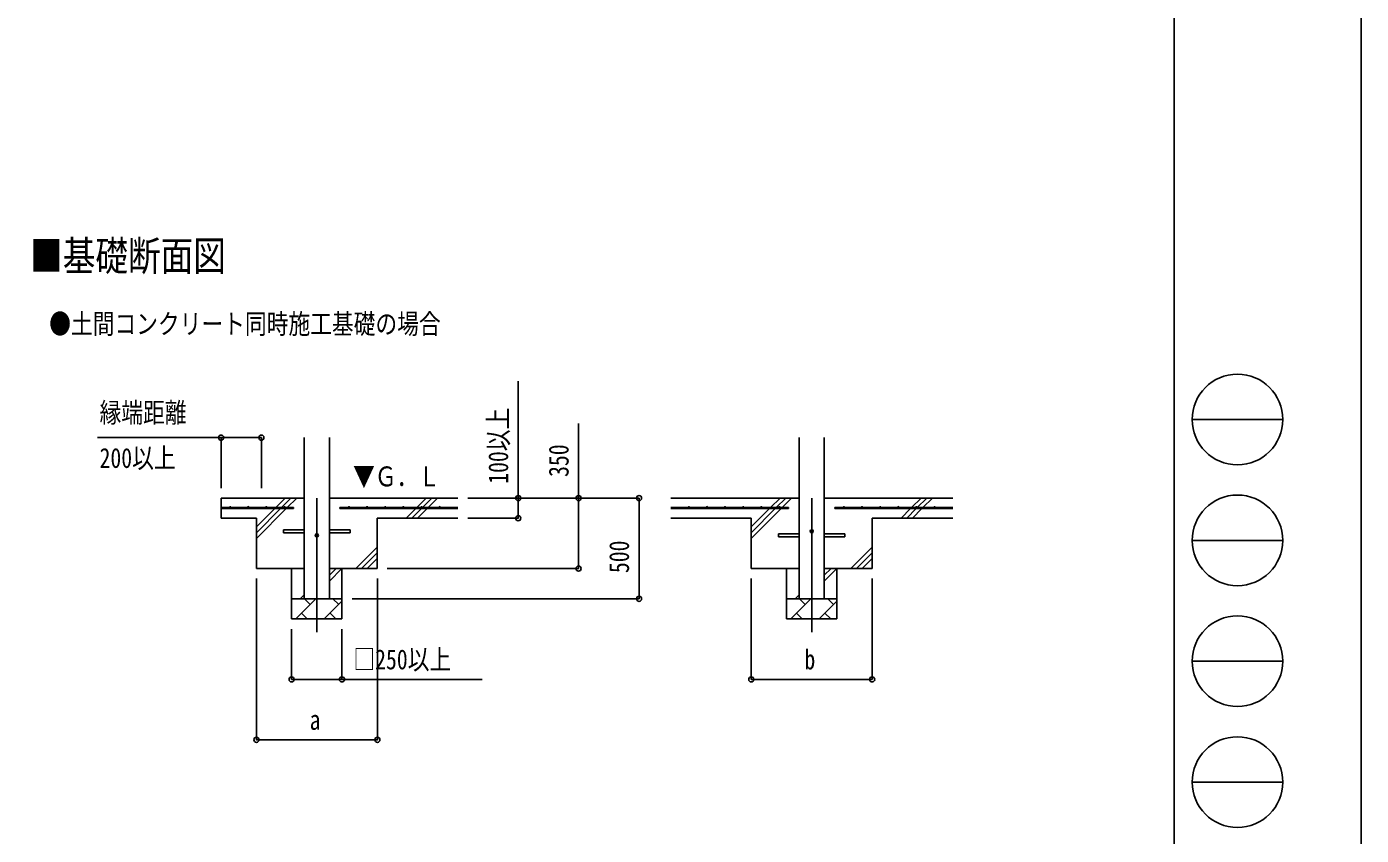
# Model space of a CAD drawing. Units: millimetres, scale not verified. Extents: x -12615 to 12615, y -8910 to 8910.
# Drawn here: x 5988 to 12615, y -4014 to 0 of the extents above; entities that cross this region are included whole.
import ezdxf
from ezdxf.enums import TextEntityAlignment as Align

# ---------------------------------------------------------------- set-up
doc = ezdxf.new("R2010")
doc.units = ezdxf.units.MM
doc.header["$LTSCALE"] = 40
for name, color, linetype in [('0-2_USER1', 3, 'Continuous'), ('0-3_YKK_12', 2, 'Continuous'), ('0-4_YKK_13', 4, 'Continuous'), ('0-5_YKK_A1', 4, 'Continuous'), ('0-6_YKK_D', 6, 'Continuous'), ('0-7_YKK_ZWAK', 7, 'Continuous')]:
    doc.layers.add(name, color=color, linetype=linetype)
doc.styles.add('ＭＳ ゴシック', font='')
doc.styles.get('ＭＳ ゴシック').set_extended_font_data('MS Gothic')

msp = doc.modelspace()

# ---------------------------------------------------------------- linework, layer by layer
at = {"layer": '0-3_YKK_12'}
for p, q in [((7428.69, -2340.08), (7428.69, -3006.03)), ((9886.08, -2340.08), (9886.08, -3006.03))]:
    msp.add_line(p, q, dxfattribs=at)
at = {"layer": '0-4_YKK_13'}
for p, q in [((7263.69, -2497.08), (7366.19, -2497.08)), ((7263.69, -2513.08), (7263.69, -2497.08)), ((7263.69, -2513.08), (7366.19, -2513.08)), ((7491.19, -2497.08), (7593.69, -2497.08)), ((7491.19, -2513.08), (7593.69, -2513.08)), ((7593.69, -2497.08), (7593.69, -2513.08)), ((9721.08, -2517.08), (9823.58, -2517.08)), ((9721.08, -2533.08), (9721.08, -2517.08)), ((9948.58, -2517.08), (10051.08, -2517.08)), ((10051.08, -2517.08), (10051.08, -2533.08)), ((9721.08, -2533.08), (9823.58, -2533.08)), ((9948.58, -2533.08), (10051.08, -2533.08))]:
    msp.add_line(p, q, dxfattribs=at)
for centre in [(7428.69, -2525.08), (9886.08, -2505.08)]:
    msp.add_circle(centre, 8, dxfattribs=at)
at = {"layer": '0-5_YKK_A1'}
for p, q in [((7366.19, -2840.08), (7366.19, -2040.08)), ((7491.19, -2040.08), (7491.19, -2840.08)), ((9823.58, -2840.08), (9823.58, -2040.08)), ((9948.58, -2040.08), (9948.58, -2840.08)), ((7366.19, -2340.08), (6953.69, -2340.08)), ((6953.69, -2340.08), (6953.69, -2440.08)), ((7224.63, -2387.58), (7272.13, -2340.08)), ((7252.91, -2387.58), (7300.41, -2340.08)), ((7281.19, -2387.58), (7328.69, -2340.08)), ((8128.69, -2340.08), (7491.19, -2340.08)), ((7924.63, -2387.58), (7972.13, -2340.08)), ((7952.91, -2387.58), (8000.41, -2340.08)), ((7981.19, -2387.58), (8028.69, -2340.08)), ((9823.58, -2340.08), (9186.08, -2340.08)), ((9682.01, -2387.58), (9729.51, -2340.08)), ((9710.3, -2387.58), (9757.8, -2340.08)), ((9738.58, -2387.58), (9786.08, -2340.08)), ((10586.08, -2340.08), (9948.58, -2340.08)), ((10382.01, -2387.58), (10429.51, -2340.08)), ((10410.3, -2387.58), (10457.8, -2340.08)), ((10438.58, -2387.58), (10486.08, -2340.08)), ((7313.69, -2387.58), (6953.69, -2387.58)), ((7313.69, -2392.58), (6953.69, -2392.58)), ((7128.69, -2440.08), (6953.69, -2440.08)), ((7128.69, -2540.08), (7276.19, -2392.58)), ((7128.69, -2483.52), (7219.63, -2392.58)), ((7128.69, -2511.8), (7247.91, -2392.58)), ((7128.69, -2440.08), (7128.69, -2690.08)), ((7313.69, -2387.58), (7313.69, -2392.58)), ((7543.69, -2387.58), (8128.69, -2387.58)), ((7543.69, -2387.58), (7543.69, -2392.58)), ((7543.69, -2392.58), (8128.69, -2392.58)), ((8128.69, -2440.08), (7728.69, -2440.08)), ((7728.69, -2440.08), (7728.69, -2690.08)), ((7872.13, -2440.08), (7919.63, -2392.58)), ((7900.41, -2440.08), (7947.91, -2392.58)), ((7928.69, -2440.08), (7976.19, -2392.58)), ((9771.08, -2387.58), (9186.08, -2387.58)), ((9771.08, -2392.58), (9186.08, -2392.58)), ((9586.08, -2440.08), (9186.08, -2440.08)), ((9586.08, -2540.08), (9733.58, -2392.58)), ((9586.08, -2483.52), (9677.01, -2392.58)), ((9586.08, -2511.8), (9705.3, -2392.58)), ((9586.08, -2440.08), (9586.08, -2690.08)), ((9771.08, -2387.58), (9771.08, -2392.58)), ((10001.08, -2387.58), (10586.08, -2387.58)), ((10001.08, -2387.58), (10001.08, -2392.58)), ((10001.08, -2392.58), (10586.08, -2392.58)), ((10186.08, -2440.08), (10186.08, -2690.08)), ((10186.08, -2440.08), (10586.08, -2440.08)), ((10329.51, -2440.08), (10377.01, -2392.58)), ((10357.8, -2440.08), (10405.3, -2392.58)), ((10386.08, -2440.08), (10433.58, -2392.58)), ((7622.13, -2690.08), (7728.69, -2583.52)), ((10079.51, -2690.08), (10186.08, -2583.52)), ((7650.41, -2690.08), (7728.69, -2611.8)), ((7678.69, -2690.08), (7728.69, -2640.08)), ((10107.8, -2690.08), (10186.08, -2611.8)), ((10136.08, -2690.08), (10186.08, -2640.08)), ((7366.19, -2690.08), (7128.69, -2690.08)), ((7303.69, -2690.08), (7303.69, -2940.08)), ((7491.19, -2751.75), (7552.86, -2690.08)), ((7491.19, -2723.47), (7524.58, -2690.08)), ((7728.69, -2690.08), (7491.19, -2690.08)), ((7553.69, -2690.08), (7553.69, -2940.08)), ((9823.58, -2690.08), (9586.08, -2690.08)), ((9761.08, -2690.08), (9761.08, -2940.08)), ((9948.58, -2751.75), (10010.25, -2690.08)), ((9948.58, -2723.47), (9981.97, -2690.08)), ((10186.08, -2690.08), (9948.58, -2690.08)), ((10011.08, -2690.08), (10011.08, -2940.08)), ((7553.69, -2840.08), (7303.69, -2840.08)), ((7324.43, -2940.08), (7424.43, -2840.08)), ((7346.29, -2840.08), (7366.19, -2820.18)), ((7395.88, -2868.64), (7367.32, -2840.08)), ((7537.3, -2868.64), (7508.74, -2840.08)), ((10011.08, -2840.08), (9761.08, -2840.08)), ((9781.82, -2940.08), (9881.82, -2840.08)), ((9803.68, -2840.08), (9823.58, -2820.18)), ((9853.27, -2868.64), (9824.71, -2840.08)), ((9994.69, -2868.64), (9966.13, -2840.08)), ((7352.98, -2911.53), (7381.54, -2940.08)), ((7465.85, -2940.08), (7553.69, -2852.24)), ((7494.41, -2911.53), (7522.96, -2940.08)), ((9810.37, -2911.53), (9838.93, -2940.08)), ((9923.24, -2940.08), (10011.08, -2852.24)), ((9951.79, -2911.53), (9980.35, -2940.08)), ((7553.69, -2940.08), (7303.69, -2940.08)), ((10011.08, -2940.08), (9761.08, -2940.08))]:
    msp.add_line(p, q, dxfattribs=at)
for centre in [(6998.69, -2385.08), (7088.69, -2385.08), (7178.69, -2385.08), (7268.69, -2385.08), (7588.69, -2385.08), (7678.69, -2385.08), (7768.69, -2385.08), (7858.69, -2385.08), (7948.69, -2385.08), (8038.69, -2385.08), (9276.08, -2385.08), (9366.08, -2385.08), (9456.08, -2385.08), (9546.08, -2385.08), (9636.08, -2385.08), (9726.08, -2385.08), (10046.08, -2385.08), (10136.08, -2385.08), (10226.08, -2385.08), (10316.08, -2385.08), (10406.08, -2385.08), (10496.08, -2385.08)]:
    msp.add_circle(centre, 2.5, dxfattribs=at)
at = {"layer": '0-6_YKK_D'}
for p, q in [((6953.69, -2040.08), (6339.8, -2040.08)), ((6953.69, -2290.08), (6953.69, -2039.08)), ((6953.69, -2040.08), (7153.69, -2040.08)), ((7153.69, -2290.08), (7153.69, -2039.08)), ((8178.69, -2340.08), (8429.69, -2340.08)), ((8178.69, -2340.08), (9029.69, -2340.08)), ((8178.69, -2340.08), (8729.69, -2340.08)), ((9028.69, -2840.08), (9028.69, -2340.08)), ((8178.69, -2440.08), (8429.69, -2440.08)), ((7778.69, -2690.08), (8729.69, -2690.08)), ((7128.69, -2740.08), (7128.69, -3541.08)), ((7729.69, -2740.08), (7729.69, -3541.08)), ((9586.08, -2740.08), (9586.08, -3241.08)), ((10186.08, -2740.08), (10186.08, -3241.08)), ((7603.69, -2840.08), (9029.69, -2840.08)), ((7303.69, -2990.08), (7303.69, -3241.08)), ((7553.69, -2990.08), (7553.69, -3241.08)), ((9586.08, -3240.08), (10186.08, -3240.08)), ((7128.69, -3540.08), (7729.69, -3540.08))]:
    msp.add_line(p, q, dxfattribs=at)
for points in [[(8428.69, -2440.08), (8428.69, -2340.08), (8428.69, -1759.48)], [(8728.69, -2690.08), (8728.69, -2340.08), (8728.69, -1970.26)], [(7303.69, -3240.08), (7553.69, -3240.08), (8249.49, -3240.08)]]:
    msp.add_lwpolyline(points, dxfattribs=at)
for centre in [(6953.69, -2040.08), (7153.69, -2040.08), (8428.69, -2340.08), (8728.69, -2340.08), (9028.69, -2340.08), (8428.69, -2440.08), (8728.69, -2690.08), (9028.69, -2840.08), (7303.69, -3240.08), (7553.69, -3240.08), (9586.08, -3240.08), (10186.08, -3240.08), (7128.69, -3540.08), (7729.69, -3540.08)]:
    msp.add_circle(centre, 12.75, dxfattribs=at)
at = {"layer": '0-7_YKK_ZWAK'}
for p, q in [((11685.06, 8325), (11685.06, -7575)), ((11775.06, -1950), (12225.06, -1950)), ((11775.06, -2550), (12225.06, -2550)), ((11775.06, -3150), (12225.06, -3150)), ((11775.06, -3750), (12225.06, -3750))]:
    msp.add_line(p, q, dxfattribs=at)
msp.add_lwpolyline([(-12615, -8910), (12615, -8910), (12615, 8910), (-12615, 8910)], close=True, dxfattribs=at)
for centre in [(12000.06, -1950), (12000.06, -2550), (12000.06, -3150), (12000.06, -3750)]:
    msp.add_circle(centre, 225, dxfattribs=at)

# ---------------------------------------------------------------- texts
at = {"layer": '0-2_USER1', "style": 'ＭＳ ゴシック', "width": 0.8}
for s, height, p in [('■基礎断面図', 148.5, (6005.06, -1256.35)), ('●土間コンクリート同時施工基礎の場合', 98.97, (6099.81, -1554.26))]:
    msp.add_text(s, height=height, dxfattribs=at).set_placement(p, align=Align.BOTTOM_LEFT)
at = {"layer": '0-5_YKK_A1', "style": 'ＭＳ ゴシック', "width": 0.8}
msp.add_text('▼Ｇ．Ｌ', height=98.97, dxfattribs=at).set_placement((7608.79, -2311.63), align=Align.BOTTOM_LEFT)
at = {"layer": '0-6_YKK_D', "style": 'ＭＳ ゴシック', "width": 0.8}
for s, p in [('縁端距離', (6349.99, -1995.08)), ('200以上', (6349.99, -2220.08)), ('□250以上', (7610.29, -3220.08)), ('b', (9850.08, -3220.08)), ('a', (7393.19, -3520.08))]:
    msp.add_text(s, height=98.97, dxfattribs=at).set_placement(p, align=Align.BOTTOM_LEFT)
for s, p in [('100以上', (8408.69, -2269.08)), ('350', (8708.69, -2235.06)), ('500', (9008.69, -2712.48))]:
    msp.add_text(s, height=98.97, rotation=90, dxfattribs=at).set_placement(p, align=Align.BOTTOM_LEFT)

doc.saveas('drawing.dxf')
